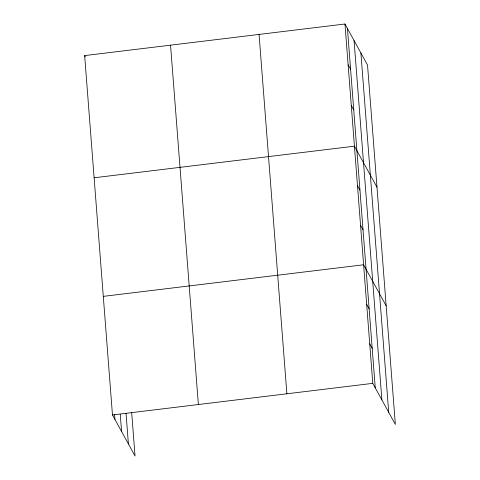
<?xml version="1.0" encoding="UTF-8"?>
<svg xmlns="http://www.w3.org/2000/svg" width="480" height="480" viewBox="0 0 480 480"><rect width="100%" height="100%" fill="white"/><g stroke="black" fill="none" stroke-linecap="round" stroke-linejoin="round"><path stroke-width="0.72" d="M131.688 412.74L135.036 456L112.476 414.96L84.654 55.596L344.964 24L367.524 65.04L395.346 424.404L372.786 383.358L344.964 24M94.11 177.78L354.42 146.184L376.986 187.224M103.29 296.37L363.606 264.774L386.166 305.814M112.476 414.96L372.786 383.358M348.114 64.728L350.592 69.234M351.27 105.456L353.748 109.962M357.48 185.712L359.958 190.218M360.54 225.24L363.018 229.746M366.666 304.302L369.138 308.808M369.726 343.83L372.198 348.336M84.654 55.596L85.362 56.886M360.9 52.986L388.716 412.344M354.066 40.56L381.888 399.924M347.442 28.506L375.258 387.864M259.062 34.428L286.884 393.786M170.556 45.168L198.378 404.532M126.042 413.364L128.406 443.94M120.252 414.366L121.578 431.52M114.546 414.24L114.948 419.46"/></g></svg>
